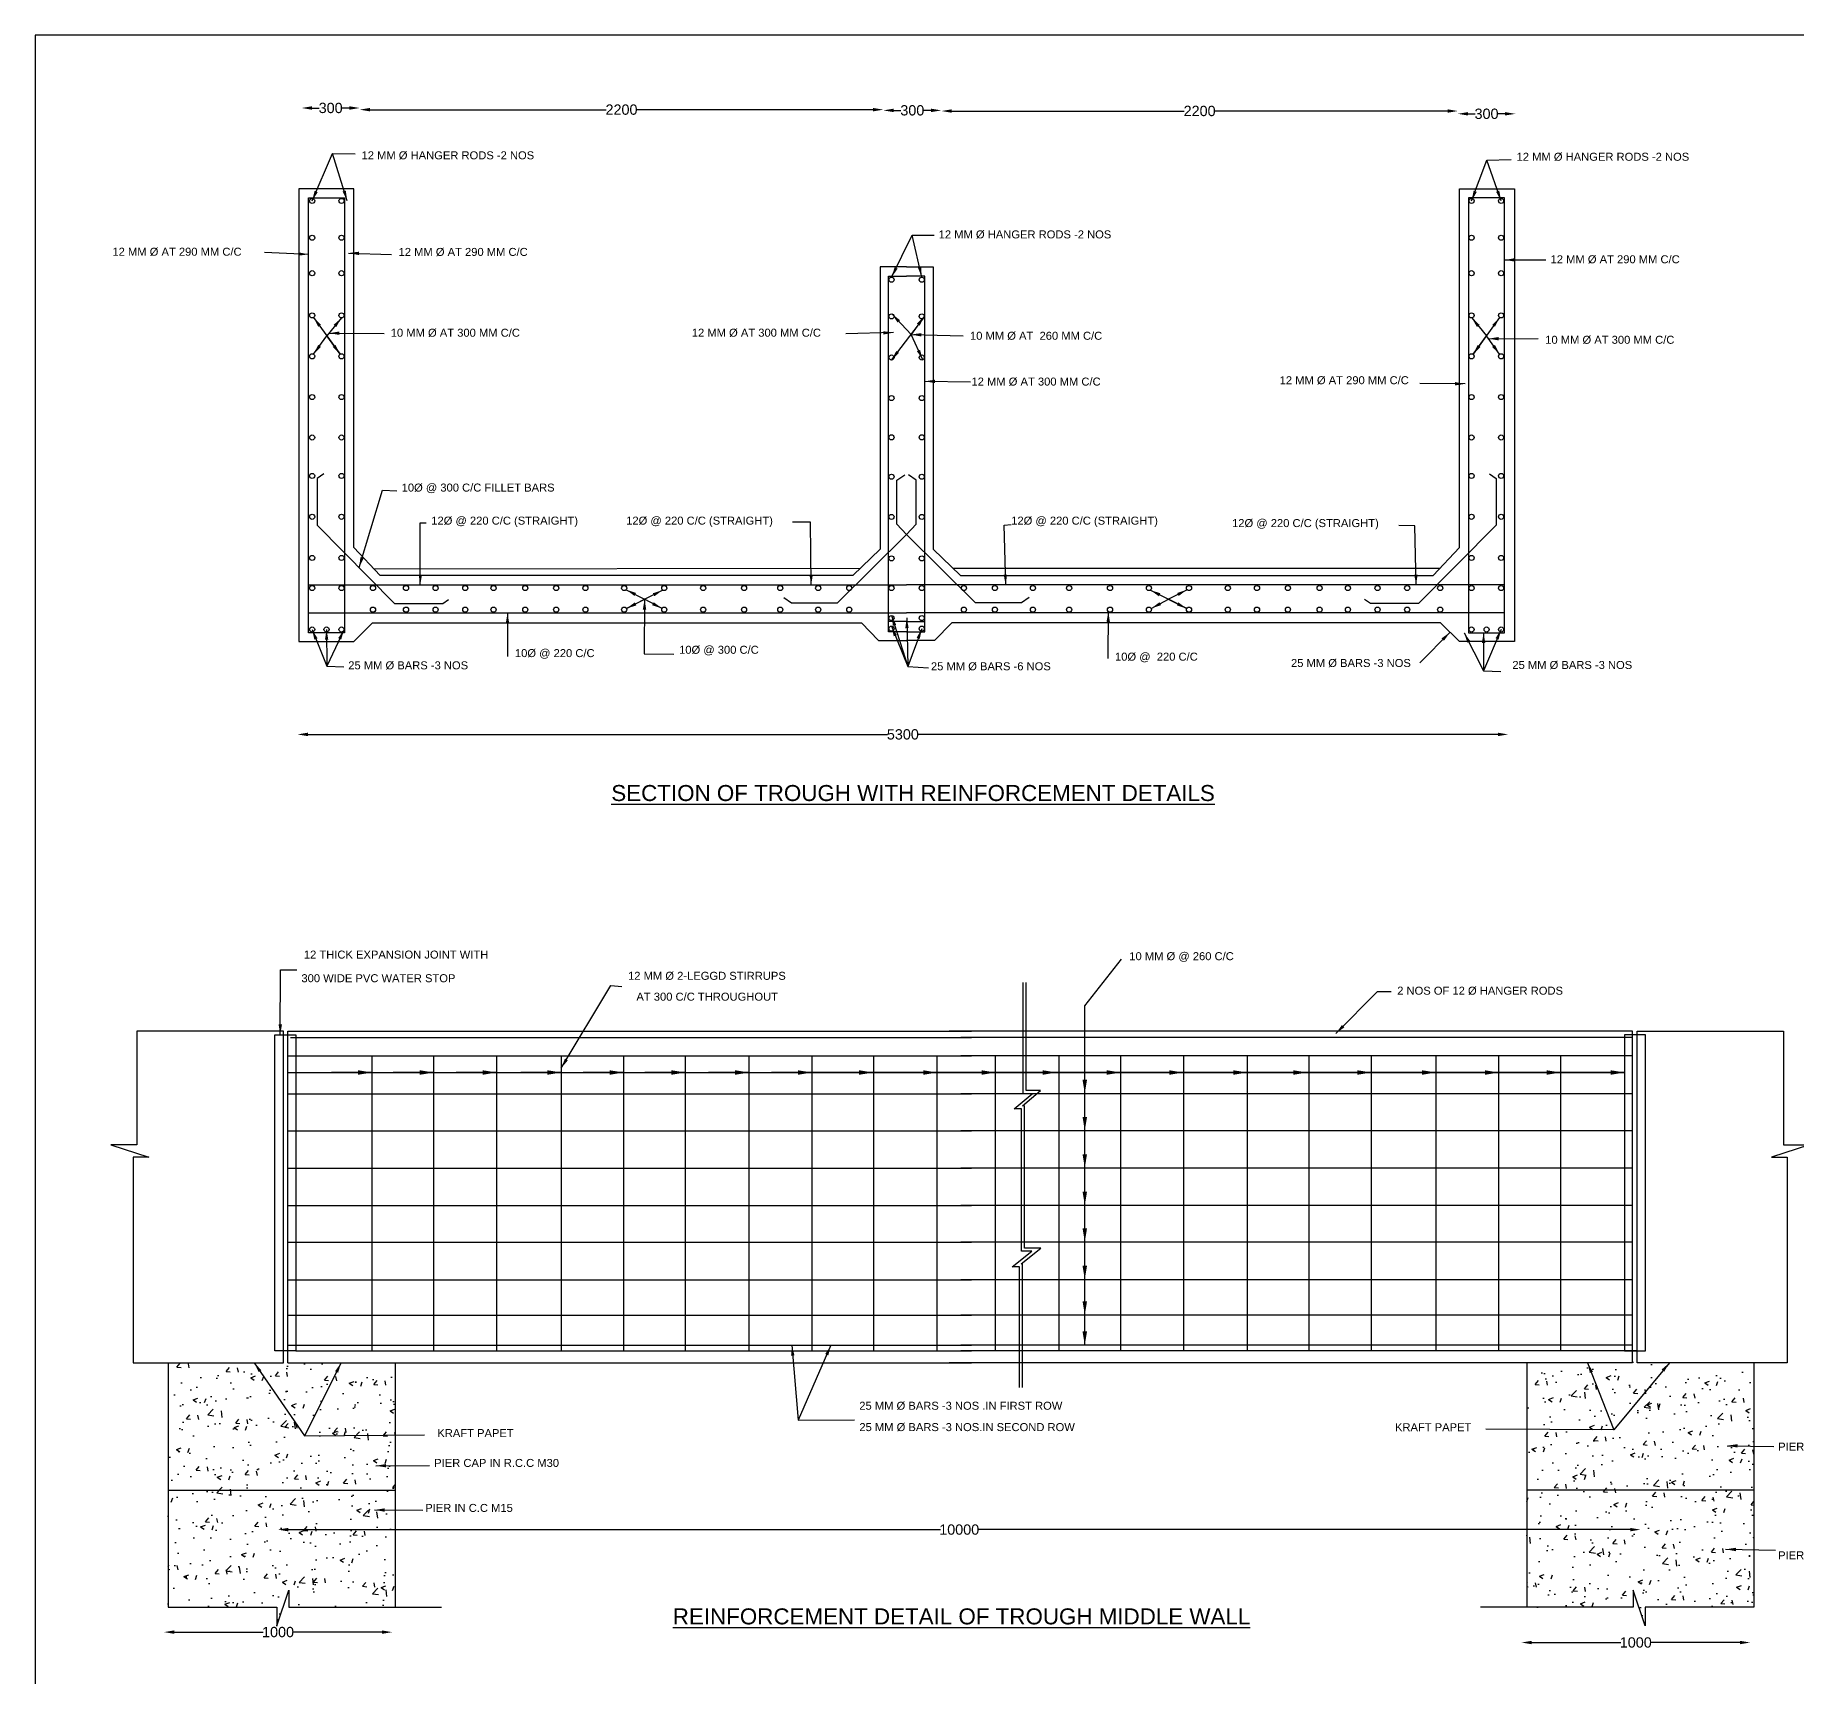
# Model space of a CAD drawing. Header units: millimetres. Extents: x 5124 to 4685736, y 2311 to 91380070.
# Drawn here: x 2340997 to 2348703, y 45683799 to 45690983 of the extents above; entities that cross this region are included whole.
import ezdxf

# ---------------------------------------------------------------- set-up
doc = ezdxf.new("R2010")
doc.units = ezdxf.units.MM
doc.header["$MEASUREMENT"] = 0
doc.layers.add('DIMENSION', color=7, linetype='Continuous')
doc.layers.add('DRAWING', color=2, linetype='Continuous')
doc.styles.get("Standard").update_dxf_attribs({"font": 'arial.ttf', "height": 45})
doc.dimstyles.get("Standard").update_dxf_attribs({"dimtxt": 45, "dimasz": 45, "dimexe": 0.18, "dimexo": 0.0625, "dimgap": 0.09, "dimtad": 0, "dimdec": 0, "dimzin": 0, "dimdsep": 46, "dimtxsty": 'Standard', "dimcen": 0.09, "dimse1": 1, "dimse2": 1, "dimadec": 0, "dimazin": 0, "dimtfac": 1, "dimtdec": 0, "dimtofl": 0, "dimtmove": 0, "dimatfit": 3, "dimfxl": 1, "dimtolj": 1, "dimtzin": 0, "dimarcsym": 0})
pattern_1 = [(50, (0, 0), (215.1780548, -18.8256405), [22.5, -247.5]), (355, (0, 0), (-41.6254001, 225.6576401), [18, -198]), (100.4514, (17.93, -1.57), (173.5528145, 206.8318626), [19.122057, -210.3426336]), (46.1842, (0, 60), (320.1723146, -49.6557043), [33.75, -371.25]), (96.6356, (26.68, 55.86), (280.3988117, 292.2353613), [28.6830864, -315.5139]), (351.1842, (0, 60), (280.3985835, 292.2355803), [27, -297]), (21, (30, 45), (179.07211564, -120.7856672), [22.5, -247.5]), (326, (30, 45), (72.9945996, 217.5450135), [18, -198]), (71.4514, (44.92, 34.93), (252.0667886, 96.759149), [19.122057, -210.3426336]), (37.5, (0, 0), (3.6479566, 99.86815615), [0, -195.6, 0, -201, 0, -198.75]), (7.5, (0, 0), (78.92086123, 118.32351356), [0, -114.6, 0, -191.1, 0, -75.75]), (327.5, (-66.9, 0), (160.14673085, -6.76646152), [0, -75, 0, -234, 0, -310.5]), (317.5, (-96.9, 0), (174.9558508, 30.0314947), [0, -97.5, 0, -155.4, 0, -220.5])]

# ---------------------------------------------------------------- blocks, each defined once
blk = doc.blocks.new('*D54')
at = {"layer": 'Defpoints', "color": 0, "transparency": 16777216}
for p in [(2342162.5, 45690665.7), (2342415.9, 45690664), (2342415.9, 45690664)]:
    blk.add_point(p, dxfattribs=at)
at = {"layer": 'DRAWING', "color": 0, "lineweight": -2, "transparency": 16777216}
for p, q in [((2342207.5, 45690664), (2342239.5, 45690664)), ((2342370.9, 45690664), (2342338.9, 45690664))]:
    blk.add_line(p, q, dxfattribs=at)
at = {"layer": 'DRAWING', "color": 0, "transparency": 16777216}
for points in [[(2342207.5, 45690671.5), (2342207.5, 45690656.5), (2342162.5, 45690664)], [(2342370.9, 45690671.5), (2342370.9, 45690656.5), (2342415.9, 45690664)]]:
    blk.add_solid(points, dxfattribs=at)
at = {"layer": 'DRAWING', "color": 0, "transparency": 16777216, "insert": (2342289.2, 45690664), "char_height": 45, "attachment_point": 5}
blk.add_mtext('\\A1;300', dxfattribs=at)
blk = doc.blocks.new('*D55')
at = {"layer": 'Defpoints', "color": 0, "transparency": 16777216}
for p in [(2342415.9, 45690664), (2344707.1, 45690656.7), (2344707.1, 45690655.5)]:
    blk.add_point(p, dxfattribs=at)
at = {"layer": 'DRAWING', "color": 0, "lineweight": -2, "transparency": 16777216}
for p, q in [((2342460.9, 45690656.7), (2343493.9, 45690656.7)), ((2344662.1, 45690656.7), (2343629.1, 45690656.7))]:
    blk.add_line(p, q, dxfattribs=at)
at = {"layer": 'DRAWING', "color": 0, "transparency": 16777216}
for points in [[(2342460.9, 45690664.2), (2342460.9, 45690649.2), (2342415.9, 45690656.7)], [(2344662.1, 45690664.2), (2344662.1, 45690649.2), (2344707.1, 45690656.7)]]:
    blk.add_solid(points, dxfattribs=at)
at = {"layer": 'DRAWING', "color": 0, "transparency": 16777216, "insert": (2343561.5, 45690656.7), "char_height": 45, "attachment_point": 5}
blk.add_mtext('\\A1;2200', dxfattribs=at)
blk = doc.blocks.new('*D56')
at = {"layer": 'Defpoints', "color": 0, "transparency": 16777216}
for p in [(2344706.6, 45690656.8), (2344960.8, 45690653.6), (2344960.8, 45690653.6)]:
    blk.add_point(p, dxfattribs=at)
at = {"layer": 'DRAWING', "color": 0, "lineweight": -2, "transparency": 16777216}
for p, q in [((2344751.6, 45690653.6), (2344784, 45690653.6)), ((2344915.8, 45690653.6), (2344883.4, 45690653.6))]:
    blk.add_line(p, q, dxfattribs=at)
at = {"layer": 'DRAWING', "color": 0, "transparency": 16777216}
for points in [[(2344751.6, 45690661.1), (2344751.6, 45690646.1), (2344706.6, 45690653.6)], [(2344915.8, 45690661.1), (2344915.8, 45690646.1), (2344960.8, 45690653.6)]]:
    blk.add_solid(points, dxfattribs=at)
at = {"layer": 'DRAWING', "color": 0, "transparency": 16777216, "insert": (2344833.7, 45690653.6), "char_height": 45, "attachment_point": 5}
blk.add_mtext('\\A1;300', dxfattribs=at)
blk = doc.blocks.new('*D57')
at = {"layer": 'Defpoints', "color": 0, "transparency": 16777216}
for p in [(2344960.8, 45690653.6), (2347220.1, 45690650.8), (2347220.1, 45690650.8)]:
    blk.add_point(p, dxfattribs=at)
at = {"layer": 'DRAWING', "color": 0, "lineweight": -2, "transparency": 16777216}
for p, q in [((2345005.8, 45690650.8), (2346022.9, 45690650.8)), ((2347175.1, 45690650.8), (2346158.1, 45690650.8))]:
    blk.add_line(p, q, dxfattribs=at)
at = {"layer": 'DRAWING', "color": 0, "transparency": 16777216}
for points in [[(2345005.8, 45690658.3), (2345005.8, 45690643.3), (2344960.8, 45690650.8)], [(2347175.1, 45690658.3), (2347175.1, 45690643.3), (2347220.1, 45690650.8)]]:
    blk.add_solid(points, dxfattribs=at)
at = {"layer": 'DRAWING', "color": 0, "transparency": 16777216, "insert": (2346090.5, 45690650.8), "char_height": 45, "attachment_point": 5}
blk.add_mtext('\\A1;2200', dxfattribs=at)
blk = doc.blocks.new('*D58')
at = {"layer": 'Defpoints', "color": 0, "transparency": 16777216}
for p in [(2347220.1, 45690650.8), (2347471.3, 45690638.6), (2347471.3, 45690638.6)]:
    blk.add_point(p, dxfattribs=at)
at = {"layer": 'DRAWING', "color": 0, "lineweight": -2, "transparency": 16777216}
for p, q in [((2347265.1, 45690638.6), (2347296, 45690638.6)), ((2347426.3, 45690638.6), (2347395.4, 45690638.6))]:
    blk.add_line(p, q, dxfattribs=at)
at = {"layer": 'DRAWING', "color": 0, "transparency": 16777216}
for points in [[(2347265.1, 45690646.1), (2347265.1, 45690631.1), (2347220.1, 45690638.6)], [(2347426.3, 45690646.1), (2347426.3, 45690631.1), (2347471.3, 45690638.6)]]:
    blk.add_solid(points, dxfattribs=at)
at = {"layer": 'DRAWING', "color": 0, "transparency": 16777216, "insert": (2347345.7, 45690638.6), "char_height": 45, "attachment_point": 5}
blk.add_mtext('\\A1;300', dxfattribs=at)
blk = doc.blocks.new('*D59')
at = {"layer": 'Defpoints', "color": 0, "transparency": 16777216}
for p in [(2342144.4, 45687940.5), (2342144.4, 45687922.6), (2347440.3, 45687928.2)]:
    blk.add_point(p, dxfattribs=at)
at = {"layer": 'DRAWING', "color": 0, "lineweight": -2, "transparency": 16777216}
for p, q in [((2342189.4, 45687922.6), (2344725.1, 45687922.6)), ((2347395.3, 45687922.6), (2344859.5, 45687922.6))]:
    blk.add_line(p, q, dxfattribs=at)
at = {"layer": 'DRAWING', "color": 0, "transparency": 16777216}
for points in [[(2342189.4, 45687930.1), (2342189.4, 45687915.1), (2342144.4, 45687922.6)], [(2347395.3, 45687930.1), (2347395.3, 45687915.1), (2347440.3, 45687922.6)]]:
    blk.add_solid(points, dxfattribs=at)
at = {"layer": 'DRAWING', "color": 0, "transparency": 16777216, "insert": (2344792.3, 45687922.6), "char_height": 45, "attachment_point": 5}
blk.add_mtext('\\A1;5300', dxfattribs=at)
blk = doc.blocks.new('*D107')
at = {"layer": 'Defpoints', "color": 0, "transparency": 16777216}
for p in [(2347498.3, 45683940.7), (2348498.8, 45683948.5), (2348498.8, 45683932.9)]:
    blk.add_point(p, dxfattribs=at)
at = {"layer": 'DRAWING', "color": 0, "lineweight": -2, "transparency": 16777216}
for p, q in [((2347543.3, 45683948.5), (2347933.4, 45683948.5)), ((2348453.8, 45683948.5), (2348063.6, 45683948.5))]:
    blk.add_line(p, q, dxfattribs=at)
at = {"layer": 'DRAWING', "color": 0, "transparency": 16777216}
for points in [[(2347543.3, 45683956), (2347543.3, 45683941), (2347498.3, 45683948.5)], [(2348453.8, 45683956), (2348453.8, 45683941), (2348498.8, 45683948.5)]]:
    blk.add_solid(points, dxfattribs=at)
at = {"layer": 'DRAWING', "color": 0, "transparency": 16777216, "insert": (2347998.5, 45683948.5), "char_height": 45, "attachment_point": 5}
blk.add_mtext('\\A1;1000', dxfattribs=at)
blk = doc.blocks.new('*D108')
at = {"layer": 'Defpoints', "color": 0, "transparency": 16777216}
for p in [(2342058.5, 45684442.5), (2342058.5, 45684417.9), (2348019.3, 45684427.4)]:
    blk.add_point(p, dxfattribs=at)
at = {"layer": 'DRAWING', "color": 0, "lineweight": -2, "transparency": 16777216}
for p, q in [((2342103.5, 45684442.5), (2344956.3, 45684442.5)), ((2347974.3, 45684442.5), (2345121.5, 45684442.5))]:
    blk.add_line(p, q, dxfattribs=at)
at = {"layer": 'DRAWING', "color": 0, "transparency": 16777216}
for points in [[(2342103.5, 45684450), (2342103.5, 45684435), (2342058.5, 45684442.5)], [(2347974.3, 45684450), (2347974.3, 45684435), (2348019.3, 45684442.5)]]:
    blk.add_solid(points, dxfattribs=at)
at = {"layer": 'DRAWING', "color": 0, "transparency": 16777216, "insert": (2345038.9, 45684442.5), "char_height": 45, "attachment_point": 5}
blk.add_mtext('\\A1;10000', dxfattribs=at)
blk = doc.blocks.new('*D109')
at = {"layer": 'Defpoints', "color": 0, "transparency": 16777216}
for p in [(2342558.3, 45683994), (2342558.3, 45683988.9), (2341560, 45683983.8)]:
    blk.add_point(p, dxfattribs=at)
at = {"layer": 'DRAWING', "color": 0, "lineweight": -2, "transparency": 16777216}
for p, q in [((2341605, 45683994), (2341994.1, 45683994)), ((2342513.3, 45683994), (2342124.2, 45683994))]:
    blk.add_line(p, q, dxfattribs=at)
at = {"layer": 'DRAWING', "color": 0, "transparency": 16777216}
for points in [[(2341605, 45684001.5), (2341605, 45683986.5), (2341560, 45683994)], [(2342513.3, 45684001.5), (2342513.3, 45683986.5), (2342558.3, 45683994)]]:
    blk.add_solid(points, dxfattribs=at)
at = {"layer": 'DRAWING', "color": 0, "transparency": 16777216, "insert": (2342059.1, 45683994), "char_height": 45, "attachment_point": 5}
blk.add_mtext('\\A1;1000', dxfattribs=at)

msp = doc.modelspace()

# ---------------------------------------------------------------- hatches: boundary and pattern name
at = {"layer": 'DIMENSION'}
h = msp.add_hatch(dxfattribs=at)
h.set_pattern_fill('AR-CONC', color=256, scale=30, style=0)
h.set_pattern_definition(pattern_1)
h.paths.add_polyline_path([(2342571.1, 45685173), (2342101.8, 45685173), (2342101.8, 45685224.6), (2342082.6, 45685224.6), (2342082.6, 45685173), (2341578.1, 45685173), (2341578.1, 45684615.4), (2342571.1, 45684615.4)])
h.paths.add_polyline_path([(2342571.1, 45684615.4), (2341578.1, 45684615.4), (2341578.1, 45684103), (2342053.6, 45684103), (2342053.6, 45684022.1), (2342105.8, 45684178.3), (2342105.8, 45684103), (2342571.1, 45684103)])
h = msp.add_hatch(dxfattribs=at)
h.set_pattern_fill('AR-CONC', color=256, scale=30, style=0)
h.set_pattern_definition(pattern_1)
h.paths.add_polyline_path([(2348514.5, 45685173), (2348003.9, 45685173), (2348003.9, 45685224.6), (2347984.7, 45685224.6), (2347984.7, 45685173), (2347521.4, 45685173), (2347521.4, 45684615.4), (2348514.5, 45684615.4)])
h.paths.add_polyline_path([(2348514.5, 45684615.4), (2347521.4, 45684615.4), (2347521.4, 45684103), (2347986.8, 45684103), (2347986.8, 45684178.3), (2348038.9, 45684022.1), (2348038.9, 45684103), (2348514.5, 45684103)])

# ---------------------------------------------------------------- linework, layer by layer
msp.add_lwpolyline([(2360409.8, 45690982.6), (2340996.9, 45690982.6), (2340996.9, 45678937.9), (2360409.8, 45678937.9)], close=True, dxfattribs=at)
at = {"layer": 'DRAWING', "color": 0}
for points in [[(2344808.7, 45689968.3), (2344692.6, 45689968.3), (2344692.6, 45688733.4), (2344573.6, 45688618.5), (2342505.5, 45688618.5), (2342390.1, 45688740.9), (2342390.1, 45690310.7), (2342149.6, 45690310.7), (2342149.6, 45688328.9), (2342390.4, 45688328.9), (2342472.5, 45688410.9), (2344610.8, 45688410.9), (2344686.4, 45688334), (2344808.7, 45688334)], [(2344808.7, 45689968.3), (2344924.8, 45689968.3), (2344924.8, 45688733.4), (2345043.8, 45688618.5), (2347111.8, 45688618.5), (2347227.2, 45688740.9), (2347227.2, 45690310.7), (2347467.8, 45690310.7), (2347467.8, 45688328.9), (2347226.9, 45688328.9), (2347144.8, 45688410.9), (2345006.5, 45688410.9), (2344931, 45688334), (2344808.7, 45688334)], [(2344808.7, 45688371.5), (2344729.2, 45688371.5), (2344729.2, 45689928.3), (2344808.7, 45689928.3)], [(2344808.7, 45688371.5), (2344888.2, 45688371.5), (2344888.2, 45689928.3), (2344808.7, 45689928.3)], [(2342259.3, 45689063.5), (2342230, 45689042), (2342230, 45688838.3), (2342568.9, 45688496), (2342779.6, 45688496), (2342804.9, 45688513.3)], [(2344272, 45688521.6), (2344305.7, 45688498.9), (2344507.1, 45688498.9), (2344808.7, 45688797.2), (2344766.6, 45688843), (2344766.6, 45689035.8), (2344800.4, 45689058.2)], [(2345345.4, 45688521.6), (2345311.6, 45688498.9), (2345110.3, 45688498.9), (2344808.7, 45688797.2), (2344850.8, 45688843), (2344850.8, 45689035.8), (2344817, 45689058.2)], [(2347358.1, 45689063.5), (2347387.3, 45689042), (2347387.3, 45688838.3), (2347048.5, 45688496), (2346837.8, 45688496), (2346812.5, 45688513.3)], [(2342477.7, 45688648), (2344606.1, 45688649.9)], [(2345011.1, 45688650.1), (2347141.5, 45688649.9)], [(2342192.6, 45688576.9), (2344808.7, 45688576.9)], [(2347424.8, 45688576.9), (2344808.7, 45688576.9)], [(2342192.6, 45688454.3), (2344808.7, 45688454.3)], [(2344808.7, 45688416.3), (2344729.2, 45688416.3)], [(2347424.8, 45688454.3), (2344808.7, 45688454.3)], [(2344808.7, 45688416.3), (2344888.2, 45688416.3)], [(2345588.2, 45686734.4), (2345749, 45686938.5)], [(2345302.3, 45685064.3), (2345302.3, 45685592.7), (2345270.1, 45685592.7), (2345356.9, 45685661), (2345311.3, 45685661), (2345311.3, 45686283.4), (2345278.6, 45686283.4), (2345357.9, 45686350.2), (2345318, 45686350.2), (2345318, 45686837.4)], [(2345315.9, 45685064.3), (2345315.9, 45685606.3), (2345309.2, 45685606.3), (2345396, 45685674.5), (2345324.9, 45685674.5), (2345324.9, 45686297), (2345315.7, 45686297), (2345394.9, 45686363.8), (2345331.6, 45686363.8), (2345331.6, 45686837.4)], [(2345588.2, 45685249.2), (2345588.2, 45686734.4)], [(2342051.7, 45686624.7), (2341441.7, 45686624.7), (2341441.7, 45686126.3), (2341328.1, 45686126.3), (2341493.8, 45686072.7), (2341425.8, 45686072.7), (2341425.8, 45685173), (2342082.6, 45685173), (2342082.6, 45686624.7), (2342051.7, 45686624.7)], [(2342101.8, 45685173), (2342101.8, 45686624.7)], [(2342101.8, 45686624.7), (2345092.3, 45686624.7)], [(2347984.7, 45686624.7), (2344994.2, 45686624.7)], [(2347984.7, 45685173), (2347984.7, 45686624.7)], [(2348034.8, 45686624.7), (2348644.8, 45686624.7), (2348644.8, 45686126.3), (2348758.4, 45686126.3), (2348592.7, 45686072.7), (2348660.7, 45686072.7), (2348660.7, 45685173), (2348003.9, 45685173), (2348003.9, 45686624.7), (2348034.8, 45686624.7)], [(2342113.7, 45686596.3), (2345092.3, 45686596.3)], [(2347984.7, 45686596.3), (2345045.8, 45686596.3)], [(2342101.8, 45686515.7), (2345092.3, 45686515.7)], [(2342469.3, 45686515.7), (2342469.3, 45685224.6)], [(2342739.3, 45686515.7), (2342739.3, 45685224.6)], [(2343014.5, 45686515.7), (2343014.5, 45685224.6)], [(2343297.3, 45686515.7), (2343297.3, 45685224.6)], [(2343569.9, 45686515.7), (2343569.9, 45685224.6)], [(2343839.9, 45686515.7), (2343839.9, 45685224.6)], [(2344118.5, 45686515.7), (2344118.5, 45685224.6)], [(2344393.6, 45686515.7), (2344393.6, 45685224.6)], [(2344663.6, 45686515.7), (2344663.6, 45685224.6)], [(2344941.3, 45686515.7), (2344941.3, 45685224.6)], [(2347984.7, 45686515.7), (2345045.8, 45686515.7)], [(2345196.7, 45686515.7), (2345196.7, 45685224.6)], [(2345474.4, 45686515.7), (2345474.4, 45685224.6)], [(2345744.4, 45686515.7), (2345744.4, 45685224.6)], [(2346019.6, 45686515.7), (2346019.6, 45685224.6)], [(2346298.2, 45686515.7), (2346298.2, 45685224.6)], [(2346568.2, 45686515.7), (2346568.2, 45685224.6)], [(2346840.7, 45686515.7), (2346840.7, 45685224.6)], [(2347123.6, 45686515.7), (2347123.6, 45685224.6)], [(2347398.7, 45686515.7), (2347398.7, 45685224.6)], [(2347668.7, 45686515.7), (2347668.7, 45685224.6)], [(2342101.8, 45686443), (2347948.9, 45686443)], [(2342101.8, 45686350.2), (2345092.3, 45686350.2)], [(2347984.7, 45686350.2), (2345045.8, 45686350.2)], [(2342101.8, 45686187.6), (2345092.3, 45686187.6)], [(2347984.7, 45686187.6), (2345045.8, 45686187.6)], [(2342101.8, 45686024.6), (2345092.3, 45686024.6)], [(2347984.7, 45686024.6), (2345045.8, 45686024.6)], [(2342101.8, 45685861), (2345092.3, 45685861)], [(2347984.7, 45685861), (2345045.8, 45685861)], [(2342101.8, 45685700.6), (2345092.3, 45685700.6)], [(2347984.7, 45685700.6), (2345045.8, 45685700.6)], [(2342101.8, 45685536.3), (2345092.3, 45685536.3)], [(2347984.7, 45685536.3), (2345045.8, 45685536.3)], [(2342101.8, 45685381.1), (2345092.3, 45685381.1)], [(2347984.7, 45685381.1), (2345045.8, 45685381.1)], [(2342101.8, 45685249.2), (2345092.3, 45685249.2)], [(2342137.6, 45685224.6), (2345092.3, 45685224.6)], [(2347984.7, 45685249.2), (2345045.8, 45685249.2)], [(2348000.5, 45685224.6), (2345045.8, 45685224.6)], [(2341578.1, 45685173), (2341578.1, 45684103), (2342053.6, 45684103), (2342053.6, 45684022.1), (2342105.8, 45684178.3), (2342105.8, 45684103), (2342773.8, 45684103)], [(2342101.8, 45685173), (2345092.3, 45685173)], [(2342571.1, 45685173), (2342571.1, 45684103)], [(2347984.7, 45685173), (2344994.2, 45685173)], [(2348514.5, 45685173), (2348514.5, 45684103), (2348038.9, 45684103), (2348038.9, 45684022.1), (2347986.8, 45684178.3), (2347986.8, 45684103), (2347318.8, 45684103)], [(2347521.4, 45685173), (2347521.4, 45684103)], [(2341578.1, 45684615.4), (2342571.1, 45684615.4)], [(2348514.5, 45684615.4), (2347521.4, 45684615.4)]]:
    msp.add_lwpolyline(points, dxfattribs=at)
for points in [[(2342192.6, 45690271.1), (2342350, 45690271.1), (2342350, 45688367.5), (2342192.6, 45688367.5)], [(2347424.8, 45690271.1), (2347267.4, 45690271.1), (2347267.4, 45688367.5), (2347424.8, 45688367.5)], [(2342045.4, 45686608.3), (2342137.6, 45686608.3), (2342137.6, 45685224.6), (2342045.4, 45685224.6)], [(2348041.1, 45686608.3), (2347948.9, 45686608.3), (2347948.9, 45685224.6), (2348041.1, 45685224.6)]]:
    msp.add_lwpolyline(points, close=True, dxfattribs=at)
for centre in [(2342208.1, 45690257.4), (2342336.8, 45690257.4), (2347280.5, 45690257.4), (2347409.3, 45690257.4), (2342208.1, 45690096.3), (2342336.8, 45690096.3), (2347280.5, 45690096.3), (2347409.3, 45690096.3), (2342208.1, 45689941), (2342336.8, 45689941), (2344742.4, 45689912.4), (2344875, 45689912.4), (2347280.5, 45689941), (2347409.3, 45689941), (2342208.1, 45689756.4), (2342336.8, 45689756.4), (2347280.5, 45689756.4), (2347409.3, 45689756.4), (2344742.4, 45689752.2), (2344875, 45689752.2), (2342208.1, 45689577.3), (2342336.8, 45689577.3), (2344742.4, 45689572.1), (2344875, 45689572.1), (2347280.5, 45689577.3), (2347409.3, 45689577.3), (2342208.1, 45689398.9), (2342336.8, 45689398.9), (2344742.4, 45689394.7), (2344875, 45689394.7), (2347280.5, 45689398.9), (2347409.3, 45689398.9), (2342208.1, 45689222), (2342336.8, 45689222), (2344742.4, 45689222.8), (2344875, 45689222.8), (2347280.5, 45689222), (2347409.3, 45689222), (2342208.1, 45689053.9), (2342336.8, 45689053.9), (2344742.4, 45689050.4), (2344875, 45689050.4), (2347280.5, 45689053.9), (2347409.3, 45689053.9), (2342208.1, 45688875), (2342336.8, 45688875), (2344742.4, 45688874.3), (2344875, 45688874.3), (2347280.5, 45688875), (2347409.3, 45688875), (2342208.1, 45688695.1), (2342336.8, 45688695.1), (2344742.4, 45688692.8), (2344875, 45688692.8), (2347280.5, 45688695.1), (2347409.3, 45688695.1), (2342208.1, 45688563), (2342336.8, 45688563), (2342474.4, 45688563), (2342618.9, 45688563), (2342748.4, 45688563), (2342878, 45688563), (2343001.8, 45688563), (2343140.6, 45688563), (2343275.9, 45688563), (2343403.5, 45688563), (2343573.2, 45688563), (2343748.7, 45688563), (2343918.8, 45688563), (2344097.6, 45688563), (2344255.9, 45688563), (2344422.1, 45688563), (2344557.8, 45688563), (2344742.4, 45688563), (2344875, 45688563), (2345059.6, 45688563), (2345195.2, 45688563), (2345361.5, 45688563), (2345519.7, 45688563), (2345698.6, 45688563), (2345868.7, 45688563), (2346044.1, 45688563), (2346213.8, 45688563), (2346341.5, 45688563), (2346476.8, 45688563), (2346615.5, 45688563), (2346739.4, 45688563), (2346868.9, 45688563), (2346998.5, 45688563), (2347143, 45688563), (2347280.5, 45688563), (2347409.3, 45688563), (2342474.4, 45688468.6), (2342618.9, 45688468.6), (2342748.4, 45688468.6), (2342878, 45688468.6), (2343001.8, 45688468.6), (2343140.6, 45688468.6), (2343275.9, 45688468.6), (2343403.5, 45688468.6), (2343573.2, 45688468.6), (2343748.7, 45688468.6), (2343918.8, 45688468.6), (2344097.6, 45688468.6), (2344255.9, 45688468.6), (2344422.1, 45688468.6), (2344557.8, 45688468.6), (2345059.6, 45688468.6), (2345195.2, 45688468.6), (2345361.5, 45688468.6), (2345519.7, 45688468.6), (2345698.6, 45688468.6), (2345868.7, 45688468.6), (2346044.1, 45688468.6), (2346213.8, 45688468.6), (2346341.5, 45688468.6), (2346476.8, 45688468.6), (2346615.5, 45688468.6), (2346739.4, 45688468.6), (2346868.9, 45688468.6), (2346998.5, 45688468.6), (2347143, 45688468.6), (2342208.1, 45688381.9), (2342271.2, 45688381.9), (2342336.8, 45688381.9), (2344742.4, 45688431.7), (2344742.4, 45688385.4), (2344875, 45688431.7), (2344875, 45688385.4), (2347280.5, 45688381.9), (2347346.1, 45688381.9), (2347409.3, 45688381.9)]:
    msp.add_circle(centre, 11.2, dxfattribs=at)

# ---------------------------------------------------------------- texts
for s, height, p in [('12 MM Ø HANGER RODS -2 NOS', 35, (2342424.3, 45690439.5)), ('12 MM Ø HANGER RODS -2 NOS', 35, (2347477.1, 45690433.2)), ('12 MM Ø HANGER RODS -2 NOS', 35, (2344949, 45690093.4)), ('12 MM Ø AT 290 MM C/C', 35, (2341334.6, 45690017.6)), ('12 MM Ø AT 290 MM C/C', 35, (2342586.3, 45690016.7)), ('12 MM Ø AT 290 MM C/C', 35, (2347625.8, 45689984.5)), ('10 MM Ø AT 300 MM C/C', 35, (2342552.1, 45689663.1)), ('12 MM Ø AT 300 MM C/C', 35, (2343869.1, 45689663.2)), ('10 MM Ø AT  260 MM C/C', 35, (2345086, 45689649.8)), ('10 MM Ø AT 300 MM C/C', 35, (2347602.4, 45689632.2)), ('12 MM Ø AT 300 MM C/C', 35, (2345092.5, 45689449.3)), ('12 MM Ø AT 290 MM C/C', 35, (2346440.7, 45689455.2)), ('10Ø @ 300 C/C FILLET BARS', 35, (2342599.8, 45688985.4)), ('12Ø @ 220 C/C (STRAIGHT)', 35, (2342729.4, 45688840.8)), ('12Ø @ 220 C/C (STRAIGHT)', 35, (2343582, 45688840.8)), ('12Ø @ 220 C/C (STRAIGHT)', 35, (2345266.3, 45688840.7)), ('12Ø @ 220 C/C (STRAIGHT)', 35, (2346232.5, 45688830)), ('10Ø @ 300 C/C', 35, (2343813.5, 45688275.6)), ('25 MM Ø BARS -3 NOS', 35, (2342366.2, 45688207.5)), ('10Ø @ 220 C/C', 35, (2343095.3, 45688261)), ('25 MM Ø BARS -6 NOS', 35, (2344915.2, 45688203.3)), ('10Ø @  220 C/C', 35, (2345720.4, 45688245.4)), ('25 MM Ø BARS -3 NOS', 35, (2346490.3, 45688217.7)), ('25 MM Ø BARS -3 NOS', 35, (2347458.6, 45688209.1)), ('%%USECTION OF TROUGH WITH REINFORCEMENT DETAILS', 70, (2343517, 45687631.2)), ('12 THICK EXPANSION JOINT WITH', 35, (2342172, 45686941.6)), ('10 MM Ø @ 260 C/C', 35, (2345782.9, 45686934.6)), ('300 WIDE PVC WATER STOP', 35, (2342161.3, 45686838.2)), ('12 MM Ø 2-LEGGD STIRRUPS', 35, (2343590.2, 45686848.8)), ('AT 300 C/C THROUGHOUT', 35, (2343626.8, 45686757.4)), ('2 NOS OF 12 Ø HANGER RODS', 35, (2346954.8, 45686783.6)), ('25 MM Ø BARS -3 NOS .IN FIRST ROW', 35, (2344601.8, 45684967.2)), ('KRAFT PAPET', 35, (2342755.8, 45684847.6)), ('25 MM Ø BARS -3 NOS.IN SECOND ROW', 35, (2344602.1, 45684873.7)), ('KRAFT PAPET', 35, (2346945.2, 45684873.1)), ('PIER CAP IN R.C.C M30', 35, (2348621.6, 45684788.1)), ('PIER CAP IN R.C.C M30', 35, (2342742.2, 45684716.9)), ('PIER IN C.C M15', 35, (2342703.1, 45684520)), ('PIER IN C.C M15', 35, (2348621.5, 45684312.5)), ('%%UREINFORCEMENT DETAIL OF TROUGH MIDDLE WALL', 70, (2343785.9, 45684027.9))]:
    msp.add_text(s, height=height, dxfattribs=at).set_placement(p)

# ---------------------------------------------------------------- dimensions: what is measured, and where the dimension line sits
for base, p1, p2, text, picture, middle in [((2342415.9, 45690664), (2342162.5, 45690665.7), (2342415.9, 45690664), '300', '*D54', (2342289.2, 45690664)), ((2344707.1, 45690656.7), (2342415.9, 45690664), (2344707.1, 45690655.5), '2200', '*D55', (2343561.5, 45690656.7)), ((2344960.8, 45690653.6), (2344706.6, 45690656.8), (2344960.8, 45690653.6), '300', '*D56', (2344833.7, 45690653.6)), ((2347220.1, 45690650.8), (2344960.8, 45690653.6), (2347220.1, 45690650.8), '2200', '*D57', (2346090.5, 45690650.8)), ((2347471.3, 45690638.6), (2347220.1, 45690650.8), (2347471.3, 45690638.6), '300', '*D58', (2347345.7, 45690638.6)), ((2342144.4, 45687922.6), (2347440.3, 45687928.2), (2342144.4, 45687940.5), '5300', '*D59', (2344792.3, 45687922.6)), ((2342058.5, 45684442.5), (2348019.3, 45684427.4), (2342058.5, 45684417.9), '10000', '*D108', (2345038.9, 45684442.5)), ((2342558.3, 45683994), (2341560, 45683983.8), (2342558.3, 45683988.9), '1000', '*D109', (2342059.1, 45683994)), ((2348498.8, 45683948.5), (2347498.3, 45683940.7), (2348498.8, 45683932.9), '1000', '*D107', (2347998.5, 45683948.5))]:
    dim = msp.add_linear_dim(base=base, p1=p1, p2=p2, text=text, dimstyle='Standard', dxfattribs=at)
    dim.commit()
    dim.dimension.update_dxf_attribs({"geometry": picture, "text_midpoint": middle})

# ---------------------------------------------------------------- leaders
for points, override in [([(2342208.1, 45690257.4), (2342297.2, 45690465.4), (2342396.4, 45690463.9)], {"dimgap": 0.09, "dimtad": 0}), ([(2342361.6, 45690258.1), (2342297.2, 45690465.4)], {"dimgap": 0.09, "dimtad": 0}), ([(2347280.5, 45690257.4), (2347346.9, 45690436.2)], {"dimgap": 0.09, "dimtad": 0}), ([(2347409.3, 45690257.4), (2347346.9, 45690436.2), (2347453, 45690438.8)], {"dimgap": 0.09, "dimtad": 0}), ([(2344743, 45689923.6), (2344833.7, 45690108.2), (2344929.5, 45690108.2)], {"dimgap": 0.09, "dimtad": 0}), ([(2344875, 45689923.6), (2344833.7, 45690108.2)], {"dimgap": 0.09, "dimtad": 0}), ([(2342192.6, 45690023.3), (2341999.2, 45690031.7)], {"dimgap": 0.09, "dimtad": 0}), ([(2342367.9, 45690029.3), (2342555.3, 45690023.3)], {"dimgap": 0.09, "dimtad": 0}), ([(2347424.8, 45689999.1), (2347605.2, 45690000)], {"dimgap": 0.09, "dimtad": 0}), ([(2342214.6, 45689747.4), (2342330.3, 45689586.4)], {"dimgap": 0.09, "dimtad": 0}), ([(2342336.4, 45689745.3), (2342272.5, 45689666.9)], {"dimgap": 0.09, "dimtad": 0}), ([(2344742.4, 45689561), (2344883.8, 45689745.4)], {"dimgap": 0.09, "dimtad": 0}), ([(2344743.8, 45689763.3), (2344828.1, 45689672.7)], {"dimgap": 0.09, "dimtad": 0}), ([(2344886.1, 45689752.2), (2344828.1, 45689672.7)], {"dimgap": 0.09, "dimtad": 0}), ([(2347281, 45689745.3), (2347344.9, 45689666.9)], {"dimgap": 0.09, "dimtad": 0}), ([(2347402.8, 45689747.4), (2347287, 45689586.4)], {"dimgap": 0.09, "dimtad": 0}), ([(2342214.6, 45689586.4), (2342272.5, 45689666.9)], {"dimgap": 0.09, "dimtad": 0}), ([(2342330.3, 45689586.4), (2342272.5, 45689666.9)], {"dimgap": 0.09, "dimtad": 0}), ([(2342282, 45689678.6), (2342523, 45689677.7)], {"dimgap": 0.09, "dimtad": 0}), ([(2344751.4, 45689680.9), (2344542.2, 45689676.1)], {"dimgap": 0.09, "dimtad": 0}), ([(2344828.1, 45689672.7), (2345056, 45689666.4)], {"dimgap": 0.09, "dimtad": 0}), ([(2344879.7, 45689562), (2344828.1, 45689672.7)], {"dimgap": 0.09, "dimtad": 0}), ([(2347287, 45689586.4), (2347344.9, 45689666.9)], {"dimgap": 0.09, "dimtad": 0}), ([(2347402.8, 45689586.4), (2347344.9, 45689666.9)], {"dimgap": 0.09, "dimtad": 0}), ([(2347353.9, 45689654.4), (2347572, 45689655.1)], {"dimgap": 0.09, "dimtad": 0}), ([(2344888.2, 45689467.9), (2345088.7, 45689466.3)], {"dimgap": 0.09, "dimtad": 0}), ([(2347252.3, 45689457), (2347054.3, 45689458.2)], {"dimgap": 0.09, "dimtad": 0}), ([(2342413.6, 45688652.9), (2342516, 45688991.5), (2342578.8, 45688988.9)], {"dimgap": 0.09, "dimtad": 0}), ([(2342681.4, 45688576.9), (2342681.3, 45688848.2), (2342707.1, 45688848.2)], {"dimgap": 0.09, "dimtad": 0}), ([(2344391.6, 45688576.9), (2344388.6, 45688851.6), (2344310.2, 45688851.6)], {"dimgap": 0.09, "dimtad": 0}), ([(2345242.1, 45688576.9), (2345235, 45688838), (2345266.3, 45688840.7)], {"dimgap": 0.09, "dimtad": 0}), ([(2347037.7, 45688576.9), (2347032.7, 45688835), (2346961.4, 45688836.3)], {"dimgap": 0.09, "dimtad": 0}), ([(2343581.8, 45688555.9), (2343662.6, 45688513.9)], {"dimgap": 0.09, "dimtad": 0}), ([(2343741.9, 45688554.1), (2343583.2, 45688473.6)], {"dimgap": 0.09, "dimtad": 0}), ([(2345875.4, 45688554.1), (2346034.2, 45688473.6)], {"dimgap": 0.09, "dimtad": 0}), ([(2346035.6, 45688555.9), (2345954.8, 45688513.9)], {"dimgap": 0.09, "dimtad": 0}), ([(2343583.2, 45688473.6), (2343662.6, 45688513.9)], {"dimgap": 0.09, "dimtad": 0}), ([(2343662.6, 45688513.9), (2343660.4, 45688275.1), (2343790.1, 45688273.2)], {"dimgap": 0.09, "dimtad": 0}), ([(2343738.8, 45688473.8), (2343662.6, 45688513.9)], {"dimgap": 0.09, "dimtad": 0}), ([(2345691.2, 45688460.3), (2345689, 45688255.2)], {"dimgap": 0.09, "dimtad": 0}), ([(2345878.6, 45688473.8), (2345954.8, 45688513.9)], {"dimgap": 0.09, "dimtad": 0}), ([(2346034.2, 45688473.6), (2345954.8, 45688513.9)], {"dimgap": 0.09, "dimtad": 0}), ([(2342208.1, 45688381.9), (2342272.7, 45688221.3), (2342346.5, 45688218.5)], {"dimgap": 0.09, "dimtad": 0}), ([(2342271.2, 45688381.9), (2342272.7, 45688221.3)], {"dimgap": 0.09, "dimtad": 0}), ([(2342348, 45688381.8), (2342272.7, 45688221.3)], {"dimgap": 0.09, "dimtad": 0}), ([(2343062.9, 45688454.3), (2343062.9, 45688263.8)], {"dimgap": 0.09, "dimtad": 0}), ([(2344742.4, 45688442.9), (2344814.3, 45688219.4)], {"dimgap": 0.09, "dimtad": 0}), ([(2344742.4, 45688396.5), (2344814.3, 45688219.4), (2344903.9, 45688214.4)], {"dimgap": 0.09, "dimtad": 0}), ([(2344809.3, 45688432.7), (2344814.3, 45688219.4)], {"dimgap": 0.09, "dimtad": 0}), ([(2344875, 45688385.4), (2344814.3, 45688219.4)], {"dimgap": 0.09, "dimtad": 0}), ([(2347409.3, 45688381.9), (2347332.7, 45688201.3)], {"dimgap": 0.09, "dimtad": 0}), ([(2347185.9, 45688369.9), (2347054, 45688236.3)], {"dimgap": 0.09, "dimtad": 0}), ([(2347247.7, 45688367.5), (2347332.7, 45688201.3), (2347407.7, 45688197.6)], {"dimgap": 0.09, "dimtad": 0}), ([(2347332.7, 45688367.5), (2347332.7, 45688201.3)], {"dimgap": 0.09, "dimtad": 0}), ([(2342068.7, 45686608.3), (2342069.6, 45686893), (2342141.9, 45686892.1)], {"dimgap": 0.09, "dimtad": 0}), ([(2343297.3, 45686461.5), (2343515.4, 45686824), (2343562.7, 45686818.8)], {"dimgap": 0.09, "dimtad": 0}), ([(2346686.7, 45686614), (2346869.1, 45686798.1), (2346928.7, 45686798.1)], {"dimgap": 0.09, "dimtad": 0}), ([(2342469.3, 45686443), (2342292.7, 45686443)], {"dimasz": 60, "dimgap": 0.09, "dimtad": 0}), ([(2342739.3, 45686443), (2342562.7, 45686443)], {"dimasz": 60, "dimgap": 0.09, "dimtad": 0}), ([(2343014.5, 45686443), (2342837.9, 45686443)], {"dimasz": 60, "dimgap": 0.09, "dimtad": 0}), ([(2343297.3, 45686443), (2343120.7, 45686443)], {"dimasz": 60, "dimgap": 0.09, "dimtad": 0}), ([(2343569.9, 45686443), (2343393.3, 45686443)], {"dimasz": 60, "dimgap": 0.09, "dimtad": 0}), ([(2343839.9, 45686443), (2343663.3, 45686443)], {"dimasz": 60, "dimgap": 0.09, "dimtad": 0}), ([(2344118.5, 45686443), (2343941.9, 45686443)], {"dimasz": 60, "dimgap": 0.09, "dimtad": 0}), ([(2344393.6, 45686443), (2344217, 45686443)], {"dimasz": 60, "dimgap": 0.09, "dimtad": 0}), ([(2344661.1, 45686443), (2344380.9, 45686443)], {"dimasz": 60, "dimgap": 0.09, "dimtad": 0}), ([(2344941.3, 45686443), (2344661.1, 45686443)], {"dimasz": 60, "dimgap": 0.09, "dimtad": 0}), ([(2345196.7, 45686443), (2344916.5, 45686443)], {"dimasz": 60, "dimgap": 0.09, "dimtad": 0}), ([(2345464.2, 45686443), (2345184, 45686443)], {"dimasz": 60, "dimgap": 0.09, "dimtad": 0}), ([(2345744.4, 45686443), (2345464.2, 45686443)], {"dimasz": 60, "dimgap": 0.09, "dimtad": 0}), ([(2345588.2, 45686351.2), (2345588.2, 45686482.1)], {"dimasz": 60, "dimgap": 0.09, "dimtad": 0}), ([(2346017.9, 45686443), (2345737.7, 45686443)], {"dimasz": 60, "dimgap": 0.09, "dimtad": 0}), ([(2346298.2, 45686443), (2346017.9, 45686443)], {"dimasz": 60, "dimgap": 0.09, "dimtad": 0}), ([(2346560.5, 45686443), (2346280.3, 45686443)], {"dimasz": 60, "dimgap": 0.09, "dimtad": 0}), ([(2346840.7, 45686443), (2346560.5, 45686443)], {"dimasz": 60, "dimgap": 0.09, "dimtad": 0}), ([(2347123.6, 45686443), (2346843.4, 45686443)], {"dimasz": 60, "dimgap": 0.09, "dimtad": 0}), ([(2347398.7, 45686443), (2347118.5, 45686443)], {"dimasz": 60, "dimgap": 0.09, "dimtad": 0}), ([(2347668.7, 45686443), (2347388.5, 45686443)], {"dimasz": 60, "dimgap": 0.09, "dimtad": 0}), ([(2347948.9, 45686443), (2347668.7, 45686443)], {"dimasz": 60, "dimgap": 0.09, "dimtad": 0}), ([(2345588.2, 45686188.6), (2345588.2, 45686319.5)], {"dimasz": 60, "dimgap": 0.09, "dimtad": 0}), ([(2345588.2, 45686025.6), (2345588.2, 45686156.5)], {"dimasz": 60, "dimgap": 0.09, "dimtad": 0}), ([(2345588.2, 45685862), (2345588.2, 45685992.9)], {"dimasz": 60, "dimgap": 0.09, "dimtad": 0}), ([(2345588.2, 45685701.6), (2345588.2, 45685832.5)], {"dimasz": 60, "dimgap": 0.09, "dimtad": 0}), ([(2345588.2, 45685537.3), (2345588.2, 45685668.2)], {"dimasz": 60, "dimgap": 0.09, "dimtad": 0}), ([(2345588.2, 45685382.1), (2345588.2, 45685513)], {"dimasz": 60, "dimgap": 0.09, "dimtad": 0}), ([(2345588.2, 45685250.2), (2345588.2, 45685381.1)], {"dimasz": 60, "dimgap": 0.09, "dimtad": 0}), ([(2344307.1, 45685249.2), (2344333.8, 45684922.2)], {"dimgap": 0.09, "dimtad": 0}), ([(2344477.6, 45685249.2), (2344333.8, 45684922.2), (2344580.9, 45684923.6)], {"dimgap": 0.09, "dimtad": 0}), ([(2341954.9, 45685173), (2342175.5, 45684852.3), (2342699.4, 45684856.7)], {"dimgap": 0.09, "dimtad": 0}), ([(2342335.3, 45685173), (2342175.5, 45684852.3)], {"dimgap": 0.09, "dimtad": 0}), ([(2348145.8, 45685173), (2347902.8, 45684879), (2347342.9, 45684882.3)], {"dimgap": 0.09, "dimtad": 0}), ([(2347788, 45685173), (2347902.8, 45684879)], {"dimgap": 0.09, "dimtad": 0}), ([(2348398.6, 45684809.9), (2348602.6, 45684806.1)], {"dimgap": 0.09, "dimtad": 0}), ([(2342486.8, 45684722), (2342722, 45684723.5)], {"dimgap": 0.09, "dimtad": 0}), ([(2342480.9, 45684528.5), (2342693, 45684527.7)], {"dimgap": 0.09, "dimtad": 0}), ([(2348391.5, 45684356.4), (2348609.5, 45684352.7)], {"dimgap": 0.09, "dimtad": 0})]:
    msp.add_leader(points, dimstyle='Standard', override=override, dxfattribs=at)

doc.saveas('drawing.dxf')
